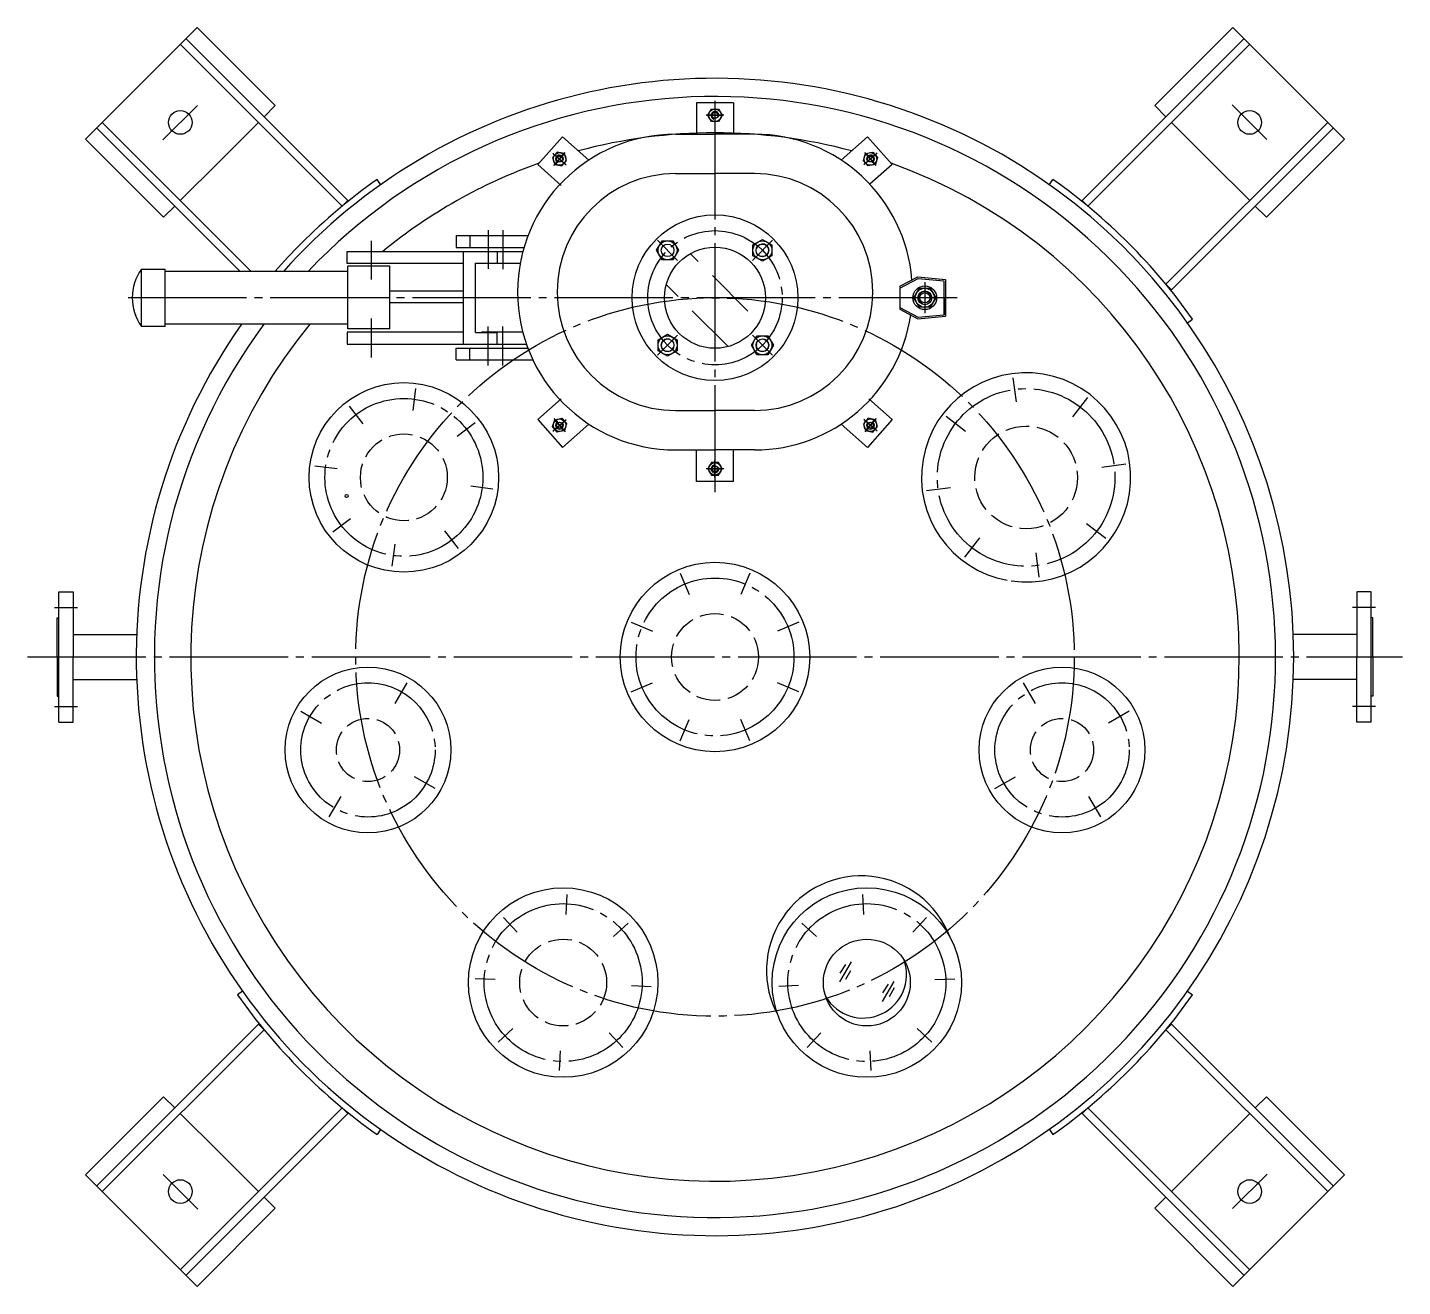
# Model space of a CAD drawing. Extents: x -1761 to -213, y -554 to 626.
# Drawn here: x -1127 to -952.8, y -67.5 to 92 of the extents above; entities that cross this region are included whole.
import ezdxf

# ---------------------------------------------------------------- set-up
doc = ezdxf.new("R2010")
doc.units = 0
doc.linetypes.add('DASHDOT', pattern=[18, 15, -1, 1, -1])
doc.linetypes.add('DASHED', pattern=[4, 3, -1])
doc.layers.get('0').update_dxf_attribs({"color": 8, "linetype": 'CONTINUOUS'})
for name, color, linetype in [('1', 8, 'CONTINUOUS'), ('11', 1, 'CONTINUOUS'), ('2', 94, 'DASHDOT'), ('3', 2, 'DASHED'), ('85', 7, 'CONTINUOUS')]:
    doc.layers.add(name, color=color, linetype=linetype)

# ---------------------------------------------------------------- blocks, each defined once
blk = doc.blocks.new('*U167')
at = {"layer": '1'}
for p, q in [((-566.04, 144.03), (-575.94, 134.14)), ((-558.97, 136.96), (-566.04, 144.03)), ((-585.13, 122.11), (-564.63, 142.62)), ((-584.43, 121.41), (-563.92, 141.91, 1)), ((-558.97, 136.96), (-551.9, 129.89)), ((-574.53, 132.72), (-575.94, 134.14)), ((-574.53, 111.51), (-554.02, 132.01)), ((-568.87, 127.06), (-573.82, 132.01)), ((-573.82, 110.8), (-553.31, 131.31)), ((-551.9, 129.89), (-561.8, 119.99)), ((-568.87, 127.06), (-563.92, 122.11)), ((-584.43, 121.41), (-585.13, 122.11)), ((-563.21, 121.41), (-561.8, 119.99))]:
    blk.add_line(p, q, dxfattribs=at)
blk.add_circle((-563.92, 132.01), 1.5, dxfattribs=at)
at = {"layer": '2'}
blk.add_line((-561.76, 129.86), (-566.12, 134.22), dxfattribs=at)
blk = doc.blocks.new('*U166')
at = {"layer": '1'}
for p, q in [((-574.53, 17.08), (-573.82, 17.79)), ((-573.82, 17.79), (-553.31, -2.72)), ((-574.53, 17.08), (-554.02, -3.42, 1)), ((-584.43, 7.18), (-563.92, -13.32)), ((-563.21, 7.18), (-561.8, 8.6)), ((-551.9, -1.3), (-561.8, 8.6)), ((-585.13, 6.48), (-564.63, -14.03)), ((-568.87, 1.53), (-563.92, 6.48)), ((-568.87, 1.53), (-573.82, -3.42)), ((-558.97, -8.37), (-551.9, -1.3)), ((-574.53, -4.13), (-575.94, -5.54)), ((-566.04, -15.44), (-575.94, -5.54)), ((-558.97, -8.37), (-566.04, -15.44))]:
    blk.add_line(p, q, dxfattribs=at)
blk.add_circle((-563.92, -3.42), 1.5, dxfattribs=at)
at = {"layer": '2'}
blk.add_line((-566.08, -5.58), (-561.72, -1.22), dxfattribs=at)
blk = doc.blocks.new('*U165')
at = {"layer": '1'}
for p, q in [((-689.46, 17.79), (-709.96, -2.72)), ((-688.75, 17.08), (-709.26, -3.42)), ((-711.38, -1.3), (-701.48, 8.6)), ((-700.06, 7.18), (-701.48, 8.6)), ((-678.85, 7.18), (-699.36, -13.32, 1)), ((-678.85, 7.18), (-678.14, 6.48)), ((-694.41, 1.53), (-699.36, 6.48)), ((-678.14, 6.48), (-698.65, -14.03)), ((-694.41, 1.53), (-689.46, -3.42)), ((-704.31, -8.37), (-711.38, -1.3)), ((-688.75, -4.13), (-687.34, -5.54)), ((-697.24, -15.44), (-687.34, -5.54)), ((-704.31, -8.37), (-697.24, -15.44))]:
    blk.add_line(p, q, dxfattribs=at)
blk.add_circle((-699.36, -3.42), 1.5, dxfattribs=at)
at = {"layer": '2'}
blk.add_line((-701.51, -1.27), (-697.15, -5.63), dxfattribs=at)
blk = doc.blocks.new('*U164')
at = {"layer": '1'}
for p, q in [((-704.31, 136.96), (-697.24, 144.03)), ((-697.24, 144.03), (-687.34, 134.14, 1)), ((-678.85, 121.41), (-699.36, 141.91)), ((-678.14, 122.11), (-698.65, 142.62)), ((-704.31, 136.96), (-711.38, 129.89)), ((-688.75, 132.72), (-687.34, 134.14)), ((-691.79, 113.13), (-709.96, 131.31)), ((-690.37, 113.13), (-709.26, 132.01)), ((-694.41, 127.06), (-689.46, 132.01)), ((-711.38, 129.89), (-701.48, 119.99)), ((-694.41, 127.06), (-699.36, 122.11)), ((-700.06, 121.41), (-701.48, 119.99))]:
    blk.add_line(p, q, dxfattribs=at)
blk.add_circle((-699.36, 132.01), 1.5, dxfattribs=at)
at = {"layer": '2'}
blk.add_line((-697.2, 134.17), (-701.56, 129.81), dxfattribs=at)
blk = doc.blocks.new('*U84')
at = {"layer": '1'}
for p, q in [((-633.77, 114.4), (-634.76, 115.38)), ((-636.31, 109.95), (-637.82, 111.46)), ((-627.48, 108.11), (-631.97, 112.6, 1)), ((-630.02, 103.67), (-634.51, 108.16))]:
    blk.add_line(p, q, dxfattribs=at)
at = {"layer": '11'}
for centre, radius, start, end in [((-631.64, 132.91), 0.5, 342, 612), ((-651.33, 127.38), 0.5, 336.5127, 606.5127), ((-611.95, 127.38), 0.5, 293.4873, 563.4873), ((-625.63, 115.81), 0.8, 252, 522), ((-605.07, 109.8), 0.8, 342, 612), ((-637.65, 103.78), 0.8, 72, 342), ((-625.63, 103.78), 0.8, 162, 432), ((-651.33, 93.66), 0.5, 113.4873, 383.4873), ((-611.95, 93.66), 0.5, 156.5127, 426.5127), ((-631.64, 88.13), 0.5, 108, 378)]:
    blk.add_arc(centre, radius, start, end, dxfattribs=at)
at = {"layer": '2'}
for p, q in [((-631.64, 134.73), (-631.64, 85.18)), ((-630.53, 132.91), (-632.75, 132.91, 6.28)), ((-632.49, 132.91), (-630.79, 132.91)), ((-631.64, 134.01), (-631.64, 131.8)), ((-631.64, 133.76), (-631.64, 132.06)), ((-652.16, 128.11), (-650.5, 126.65)), ((-652.07, 126.55), (-650.6, 128.21, 6.28)), ((-651.97, 127.94), (-650.69, 126.82)), ((-650.77, 128.02), (-651.89, 126.74)), ((-611.12, 128.11), (-612.78, 126.65)), ((-611.21, 126.55), (-612.68, 128.21)), ((-611.31, 127.94), (-612.58, 126.82)), ((-612.51, 128.02), (-611.38, 126.74)), ((-675.18, 117.01), (-675.18, 112.1)), ((-660.36, 118.36), (-660.36, 113.45)), ((-658.49, 118.35), (-658.49, 113.44)), ((-636.38, 114.53), (-638.92, 117.08)), ((-626.9, 114.53), (-624.36, 117.08)), ((-605.07, 111.76), (-605.07, 107.83)), ((-600.96, 109.8), (-706.09, 109.8)), ((-603.82, 109.8), (-606.32, 109.8)), ((-675.18, 107.16), (-675.18, 102.25)), ((-660.36, 101.23), (-660.36, 106.14)), ((-658.49, 101.24), (-658.49, 106.15)), ((-636.38, 105.06), (-638.92, 102.51)), ((-626.9, 105.06), (-624.36, 102.51)), ((-652.16, 92.92), (-650.5, 94.39)), ((-652.07, 94.49), (-650.6, 92.83)), ((-651.97, 93.1), (-650.69, 94.22)), ((-650.77, 93.02), (-651.89, 94.3)), ((-611.12, 92.92), (-612.78, 94.39)), ((-611.21, 94.49), (-612.68, 92.83, 6.28)), ((-611.31, 93.1), (-612.58, 94.22)), ((-612.51, 93.02), (-611.38, 94.3)), ((-631.64, 87.02), (-631.64, 89.24)), ((-631.64, 87.28), (-631.64, 88.98)), ((-630.53, 88.13), (-632.75, 88.13)), ((-632.49, 88.13), (-630.79, 88.13))]:
    blk.add_line(p, q, dxfattribs=at)
blk.add_circle((-631.64, 109.8), 8.5, dxfattribs=at)
at = {"layer": '85'}
for p, q in [((-634, 134.5), (-634, 130.52)), ((-629.28, 134.5), (-634, 134.5)), ((-629.28, 134.5), (-629.28, 130.52)), ((-632.56, 132.91), (-632.1, 133.71)), ((-632.1, 132.11), (-632.56, 132.91)), ((-632.1, 133.71), (-631.18, 133.71)), ((-631.18, 133.71), (-630.72, 132.91)), ((-630.72, 132.91), (-631.18, 132.11)), ((-631.18, 132.11), (-632.1, 132.11)), ((-654.09, 126.67), (-650.96, 130.2)), ((-650.96, 130.2), (-647.61, 127.24)), ((-636.64, 130.52), (-631.64, 130.52)), ((-626.64, 130.52), (-631.64, 130.52)), ((-612.32, 130.2), (-615.67, 127.24)), ((-609.19, 126.67), (-612.32, 130.2)), ((-651.62, 128.26), (-652.24, 127.56)), ((-652.24, 127.56), (-651.94, 126.69)), ((-650.72, 128.07), (-651.62, 128.26)), ((-651.04, 126.5), (-650.43, 127.2)), ((-650.43, 127.2), (-650.72, 128.07)), ((-612.85, 127.2), (-612.56, 128.07)), ((-612.24, 126.5), (-612.85, 127.2)), ((-612.56, 128.07), (-611.65, 128.26)), ((-611.65, 128.26), (-611.04, 127.56)), ((-611.04, 127.56), (-611.33, 126.69, 6.28)), ((-654.09, 126.67), (-651.11, 124.03)), ((-651.94, 126.69), (-651.04, 126.5)), ((-636.64, 125.52), (-631.64, 125.52)), ((-626.64, 125.52), (-631.64, 125.52)), ((-611.33, 126.69), (-612.24, 126.5)), ((-609.19, 126.67), (-612.02, 124.17)), ((-664.4, 117.67), (-655.32, 117.67)), ((-664.4, 117.67), (-664.4, 116.18)), ((-662.68, 117.67), (-662.68, 116.18)), ((-639.04, 115.81), (-638.34, 117.01)), ((-638.34, 117.01), (-636.96, 117.01)), ((-636.96, 117.01), (-636.26, 115.81, 6.28)), ((-626.83, 116.5), (-625.63, 117.19)), ((-625.63, 117.19), (-624.43, 116.5)), ((-678.23, 115.66), (-655.97, 115.66)), ((-678.23, 114.16), (-678.23, 115.66, 6.28)), ((-664.4, 116.18), (-655.82, 116.18)), ((-663.49, 103.93), (-663.49, 115.66)), ((-662.99, 115.66), (-659.24, 115.66)), ((-659.24, 115.66), (-659.24, 114.17)), ((-638.34, 114.61), (-639.04, 115.81)), ((-636.26, 115.81), (-636.96, 114.61)), ((-626.83, 115.11), (-626.83, 116.5)), ((-625.63, 114.42), (-626.83, 115.11)), ((-624.43, 115.11), (-625.63, 114.42, 6.28)), ((-624.43, 116.5), (-624.43, 115.11)), ((-704.28, 106.16), (-704.28, 113.43)), ((-704.28, 113.43), (-701.28, 113.43)), ((-701.28, 106.16), (-701.28, 113.43)), ((-663.49, 114.16), (-678.23, 114.16)), ((-676.38, 113.81), (-678.14, 113.81)), ((-678.14, 105.86), (-678.14, 113.81)), ((-672.82, 113.82), (-676.38, 113.81)), ((-672.82, 106.29), (-672.82, 113.82)), ((-661.99, 105.42), (-661.99, 114.17, 6.28)), ((-661.99, 114.17), (-659.24, 114.17)), ((-656.3, 114.16), (-661.22, 114.16)), ((-636.96, 114.61), (-638.34, 114.61)), ((-678.14, 113.13), (-701.28, 113.13)), ((-608.25, 111.25), (-605.93, 112.45)), ((-608.25, 111.03), (-605.89, 112.25)), ((-605.93, 112.45), (-602.44, 112.12)), ((-605.89, 112.25), (-602.64, 111.94)), ((-602.64, 111.94), (-602.64, 107.65)), ((-602.44, 112.12), (-602.44, 107.47)), ((-663.49, 110.62), (-672.82, 110.62)), ((-608.25, 111.25), (-608.25, 108.34)), ((-606.45, 109.8), (-605.76, 111)), ((-605.76, 108.6), (-606.45, 109.8)), ((-605.76, 111), (-604.38, 111)), ((-604.38, 111), (-603.68, 109.8)), ((-603.68, 109.8), (-604.38, 108.6)), ((-602.44, 107.47), (-602.44, 109.8)), ((-663.49, 109.15), (-672.82, 109.15)), ((-608.25, 108.57), (-605.89, 107.34)), ((-608.25, 108.34), (-605.93, 107.14)), ((-604.38, 108.6), (-605.76, 108.6)), ((-678.14, 106.46), (-701.28, 106.46)), ((-672.82, 105.86), (-672.82, 106.29)), ((-605.93, 107.14), (-602.44, 107.47)), ((-605.89, 107.34), (-602.64, 107.65)), ((-701.28, 106.16), (-704.28, 106.16)), ((-663.49, 105.43), (-678.23, 105.43)), ((-678.23, 105.43), (-678.23, 103.93)), ((-672.82, 105.86), (-678.14, 105.86)), ((-661.99, 105.42), (-659.24, 105.42)), ((-655.98, 105.43), (-661.22, 105.43)), ((-659.24, 103.93), (-659.24, 105.42)), ((-638.85, 104.48), (-637.65, 105.17, 6.28)), ((-637.65, 105.17), (-636.45, 104.48)), ((-627.01, 103.78), (-626.32, 104.98)), ((-626.32, 104.98), (-624.94, 104.98)), ((-624.94, 104.98), (-624.24, 103.78)), ((-678.23, 103.93), (-655.52, 103.93)), ((-664.4, 101.92), (-664.4, 103.41)), ((-664.4, 103.41), (-655.33, 103.41)), ((-662.99, 103.93), (-659.24, 103.93)), ((-662.68, 101.92), (-662.68, 103.41)), ((-638.85, 103.09), (-638.85, 104.48)), ((-637.65, 102.4), (-638.85, 103.09)), ((-636.45, 103.09), (-637.65, 102.4)), ((-636.45, 104.48), (-636.45, 103.09)), ((-626.32, 102.58), (-627.01, 103.78, 6.28)), ((-624.24, 103.78), (-624.94, 102.58)), ((-664.4, 101.92), (-654.7, 101.92)), ((-624.94, 102.58), (-626.32, 102.58)), ((-654.09, 94.37), (-651.11, 97.01)), ((-609.19, 94.37), (-612.17, 97.01)), ((-654.09, 94.37), (-650.96, 90.84)), ((-652.24, 93.48), (-651.94, 94.35, 6.28)), ((-651.94, 94.35), (-651.04, 94.54)), ((-651.04, 94.54), (-650.43, 93.84)), ((-636.64, 95.52), (-631.64, 95.52)), ((-626.64, 95.52), (-631.64, 95.52)), ((-612.24, 94.54), (-612.85, 93.84)), ((-609.19, 94.37), (-612.32, 90.84)), ((-611.33, 94.35), (-612.24, 94.54)), ((-611.04, 93.48), (-611.33, 94.35)), ((-651.62, 92.78), (-652.24, 93.48)), ((-650.72, 92.97), (-651.62, 92.78)), ((-650.96, 90.84), (-647.61, 93.8)), ((-650.43, 93.84), (-650.72, 92.97)), ((-612.32, 90.84), (-615.67, 93.8)), ((-612.85, 93.84), (-612.56, 92.97)), ((-612.56, 92.97), (-611.65, 92.78)), ((-611.65, 92.78), (-611.04, 93.48)), ((-636.64, 90.52), (-631.64, 90.52)), ((-634, 86.54), (-634, 90.52)), ((-632.1, 88.93), (-632.56, 88.13)), ((-631.18, 88.93), (-632.1, 88.93)), ((-626.64, 90.52), (-631.64, 90.52, 6.28)), ((-630.72, 88.13), (-631.18, 88.93)), ((-629.28, 86.54), (-629.28, 90.52)), ((-632.56, 88.13), (-632.1, 87.33)), ((-632.1, 87.33), (-631.18, 87.33)), ((-631.18, 87.33), (-630.72, 88.13, 6.28)), ((-629.28, 86.54), (-634, 86.54))]:
    blk.add_line(p, q, dxfattribs=at)
for centre, radius in [((-631.64, 132.91), 0.8), ((-631.64, 132.91), 0.375), ((-651.33, 127.38), 0.8), ((-651.33, 127.38), 0.375), ((-611.95, 127.38), 0.8), ((-611.95, 127.38), 0.375), ((-631.64, 109.8), 10.5), ((-637.65, 115.81), 1.2), ((-625.63, 115.81), 1.2), ((-637.65, 115.81), 0.8), ((-631.64, 109.8), 6.4), ((-625.63, 115.81), 0.8), ((-605.07, 109.8), 1.5), ((-605.07, 109.8), 1.2), ((-605.07, 109.8), 0.875), ((-605.07, 109.8), 0.65), ((-637.65, 103.78), 1.2), ((-637.65, 103.78), 0.8), ((-625.63, 103.78), 1.2), ((-625.63, 103.78), 0.8), ((-651.33, 93.66), 0.8), ((-611.95, 93.66), 0.8), ((-651.33, 93.66), 0.375), ((-611.95, 93.66), 0.375), ((-631.64, 88.13), 0.8), ((-631.64, 88.13), 0.375)]:
    blk.add_circle(centre, radius, dxfattribs=at)
for centre, radius, start, end in [((-636.64, 110.52), 20, 90, 270), ((-626.64, 110.52), 20, 4.399, 90), ((-636.64, 110.52), 15, 90, 270), ((-626.64, 110.52), 15, 270, 450), ((-699.22, 109.8), 6.23, 144.3252, 215.6748), ((-626.64, 110.52), 20, 270, 351.6542)]:
    blk.add_arc(centre, radius, start, end, dxfattribs=at)

msp = doc.modelspace()

# ---------------------------------------------------------------- linework, layer by layer
for p, q in [((-1022.66774, -26.33133), (-1024.14905, -28.85058)), ((-1023.38636, -26.67496), (-1024.09574, -27.78933)), ((-1022.72606, -27.45306), (-1023.37549, -28.5746)), ((-1017.26674, -28.81833), (-1018.74805, -31.33758)), ((-1017.98536, -29.16196), (-1018.69474, -30.27633)), ((-1017.21766, -29.61337), (-1017.84658, -30.77505))]:
    msp.add_line(p, q)
msp.add_circle((-1086.56294, 32.67019), 0.2)
at = {"layer": '1'}
for p, q in [((-1082.24986, 72.11096), (-1082.71201, 72.76397, 6.28319)), ((-997.5604, 72.11096), (-997.09825, 72.76397, 6.28319)), ((-1087.11767, 69.39146), (-1086.41057, 70.09857)), ((-982.79308, 59.49197), (-982.08598, 58.78486)), ((-980.07358, 54.62415), (-979.42058, 55.0863, 6.28319)), ((-1123.00513, 4.02942), (-1123.00513, 20.52942)), ((-1123.00513, 20.52942), (-1121.20513, 20.52942)), ((-1121.20513, 20.52942), (-1121.20513, 12.27942)), ((-958.60513, 20.52942), (-958.60513, 12.27942)), ((-956.80513, 20.52942), (-958.60513, 20.52942)), ((-956.80513, 4.02942), (-956.80513, 20.52942)), ((-1123.20513, 12.27942), (-1123.20513, 17.22942)), ((-1123.20513, 17.22942), (-1123.00513, 17.22942)), ((-956.60513, 17.22942), (-956.80513, 17.22942, 1)), ((-956.60513, 12.27942), (-956.60513, 17.22942)), ((-1121.20513, 15.12942), (-1113.1497, 15.12942)), ((-958.60513, 15.12942), (-966.66055, 15.12942)), ((-1123.20513, 12.27942), (-1123.20513, 7.32942)), ((-1121.20513, 4.02942), (-1121.20513, 12.27942)), ((-958.60513, 4.02942), (-958.60513, 12.27942)), ((-956.60513, 12.27942), (-956.60513, 7.32942)), ((-1121.20513, 9.42942), (-1113.1497, 9.42942)), ((-958.60513, 9.42942), (-966.66055, 9.42942)), ((-1123.20513, 7.32942), (-1123.00513, 7.32942)), ((-956.60513, 7.32942), (-956.80513, 7.32942, 1)), ((-1123.00513, 4.02942), (-1121.20513, 4.02942)), ((-956.80513, 4.02942), (-958.60513, 4.02942)), ((-1099.73667, -30.06531), (-1100.38968, -30.52746, 6.28319)), ((-980.07358, -30.06531), (-979.42058, -30.52746, 6.28319)), ((-1097.01717, -34.93313), (-1097.72428, -34.22602)), ((-992.69258, -44.83262), (-993.39969, -45.53973)), ((-1082.24986, -47.55213), (-1082.71201, -48.20513, 6.28319)), ((-997.5604, -47.55213), (-997.09825, -48.20513, 6.28319))]:
    msp.add_line(p, q, dxfattribs=at)
for centre, radius in [((-1079.30928, 35.02942), 12), ((-1039.90513, 12.27942), 12), ((-1083.85475, 0.50315), 10.5), ((-995.9555, 0.50315), 10.5), ((-1059.13426, -28.95759), 12), ((-1020.676, -28.95759), 12), ((-1020.676, -28.95759), 5.5)]:
    msp.add_circle(centre, radius, dxfattribs=at)
for centre, radius, start, end in [((-1039.90513, 12.27942), 73.3, 0, 138.2222129), ((-1039.90513, 12.27942), 71, 143.5678522, 136.5416317), ((-1039.90513, 12.27942), 66.4, 74.907957, 105.092043), ((-1039.90513, 12.27942), 66.4, 140.5791397, 70.3822876), ((-1039.90513, 12.27942), 66.4, 109.6177124, 129.3251668), ((-1039.90513, 12.27942), 74.1, 125.2882827, 135), ((-1039.90513, 12.27942), 74.1, 45, 54.7117173), ((-1039.90513, 12.27942), 74.1, 135, 138.7725362), ((-1039.90513, 12.27942), 74.1, 35.2882827, 45), ((-1039.90513, 12.27942), 73.3, 144.8838319, 0), ((-1000.50097, 35.02942), 13.25, 261.7415386, 259.5880938), ((-1021.38494, -27.43725), 12, 20.9919786, 209.0080214), ((-1021.14477, -27.9523), 5.5, 210.7873991, 19.2126009), ((-1039.90513, 12.27942), 74.1, 215.2882827, 225), ((-1039.90513, 12.27942), 74.1, 315, 324.7117173), ((-1039.90513, 12.27942), 74.1, 225, 234.7117173), ((-1039.90513, 12.27942), 74.1, 305.2882827, 315)]:
    msp.add_arc(centre, radius, start, end, dxfattribs=at)
at = {"layer": '2'}
for p, q in [((-1002.16379, 47.65982), (-1001.76117, 44.60155)), ((-1077.8269, 46.28923), (-1078.1956, 43.48871)), ((-1086.22297, 44.03951), (-1084.50341, 41.79854)), ((-992.74572, 45.13626), (-994.62354, 42.68903)), ((-1070.29919, 41.94311), (-1072.54016, 40.22355)), ((-1010.60781, 42.78467), (-1008.16058, 40.90685)), ((-987.87057, 36.69224), (-990.92884, 36.28961)), ((-1090.5691, 36.5118), (-1087.76858, 36.14311)), ((-1068.04947, 33.54704), (-1070.84999, 33.91573)), ((-1013.13137, 33.36659), (-1010.0731, 33.76922)), ((-1088.31938, 28.11573), (-1086.0784, 29.83529)), ((-1072.39559, 26.01932), (-1074.11515, 28.2603)), ((-990.39413, 27.27417), (-992.84136, 29.15199)), ((-1080.79167, 23.7696), (-1080.42297, 26.57012)), ((-1008.25622, 24.92258), (-1006.3784, 27.3698)), ((-998.83815, 22.39902), (-999.24078, 25.45728)), ((-1044.30446, 22.90035), (-1043.18849, 20.20616)), ((-1035.50579, 22.90035), (-1036.62176, 20.20616)), ((-1123.54717, 18.52942), (-1120.66023, 18.52942)), ((-956.26308, 18.52942), (-959.15002, 18.52942)), ((-1050.52606, 16.67875), (-1047.83187, 15.56278)), ((-1029.2842, 16.67875), (-1031.97838, 15.56278)), ((-1126.97763, 12.27942), (-952.83263, 12.27942, 1)), ((-1078.95309, 8.99308), (-1080.44514, 6.40877)), ((-1050.52606, 7.88009), (-1047.83187, 8.99605)), ((-1029.2842, 7.88009), (-1031.97838, 8.99605)), ((-1000.85716, 8.99308), (-999.36511, 6.40877)), ((-1123.54717, 6.02942), (-1120.66023, 6.02942)), ((-1092.34468, 5.40481), (-1089.76037, 3.91276)), ((-987.46557, 5.40481), (-990.04989, 3.91276)), ((-956.26308, 6.02942), (-959.15002, 6.02942)), ((-1044.30446, 1.65849), (-1043.18849, 4.35268)), ((-1035.50579, 1.65849), (-1036.62176, 4.35268)), ((-1075.36482, -4.39851), (-1077.94914, -2.90646)), ((-1004.44543, -4.39851), (-1001.86112, -2.90646)), ((-1088.75641, -7.98678), (-1087.26436, -5.40246)), ((-991.05384, -7.98678), (-992.54589, -5.40246)), ((-1058.75729, -20.32372), (-1058.64733, -17.80518)), ((-1021.05296, -20.32372), (-1021.16292, -17.80518)), ((-1064.97277, -22.58597), (-1066.67589, -20.72734)), ((-1014.83749, -22.58597), (-1013.13436, -20.72734)), ((-1052.76264, -23.11908), (-1050.90401, -21.41595)), ((-1027.04761, -23.11908), (-1028.90625, -21.41595, 6.28319)), ((-1067.76812, -28.58062), (-1070.28666, -28.47066)), ((-1050.50039, -29.33455), (-1047.98185, -29.44451)), ((-1029.30986, -29.33455), (-1031.8284, -29.44451)), ((-1012.04213, -28.58062), (-1009.52359, -28.47066)), ((-1065.50587, -34.7961), (-1067.36451, -36.49922)), ((-1014.30438, -34.7961), (-1012.44575, -36.49922)), ((-1053.29575, -35.3292), (-1051.59262, -37.18784)), ((-1026.51451, -35.3292), (-1028.21763, -37.18784)), ((-1059.51122, -37.59145), (-1059.62118, -40.10999)), ((-1020.29903, -37.59145), (-1020.18907, -40.10999))]:
    msp.add_line(p, q, dxfattribs=at)
for centre, radius in [((-1039.90513, 12.27942), 45.5), ((-1000.50097, 35.02942), 11.25), ((-1079.30928, 35.02942), 10), ((-1039.90513, 12.27942), 10), ((-1083.85475, 0.50315), 8.5), ((-995.9555, 0.50315), 8.5), ((-1059.13426, -28.95759), 10), ((-1020.676, -28.95759), 10)]:
    msp.add_circle(centre, radius, dxfattribs=at)
at = {"layer": '3'}
for centre, radius in [((-1079.30928, 35.02942), 5.5), ((-1000.50097, 35.02942), 6.5), ((-1039.90513, 12.27942), 5.5), ((-1083.85475, 0.50315), 4), ((-995.9555, 0.50315), 4), ((-1059.13426, -28.95759), 5.5)]:
    msp.add_circle(centre, radius, dxfattribs=at)

# ---------------------------------------------------------------- block references
for name in ['*U164', '*U167', '*U84', '*U165', '*U166']:
    msp.add_blockref(name, (-408.2661, -52.01599))

doc.saveas('drawing.dxf')
